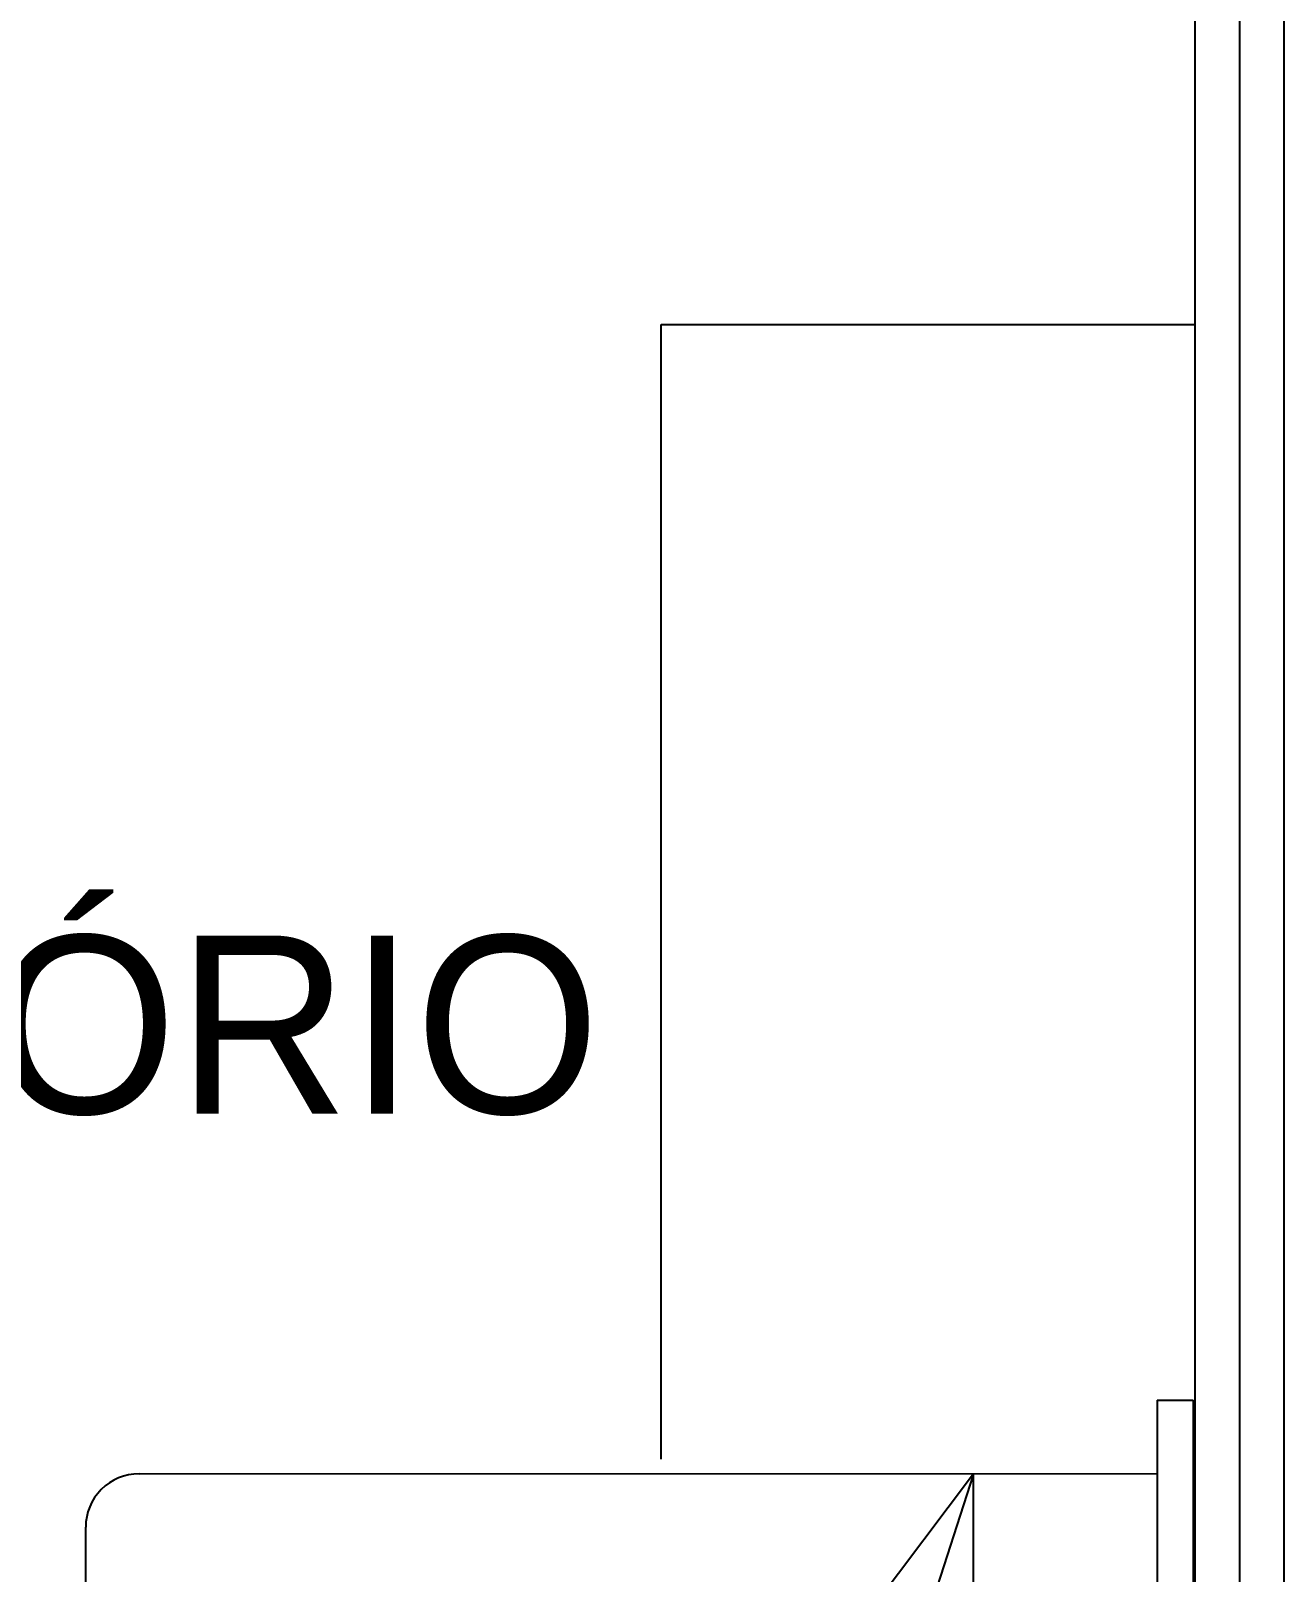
# Model space of a CAD drawing. Header units: millimetres. Extents: x 686.5 to 717.1, y 236.1 to 261.6.
# Drawn here: x 695.716 to 696.245, y 241.998 to 242.648 of the extents above; entities that cross this region are included whole.
import ezdxf

# ---------------------------------------------------------------- set-up
doc = ezdxf.new("R2010")
doc.units = ezdxf.units.MM
doc.linetypes.add('ACAD_ISO04W100', pattern=[30.5, 24, -3, 0.5, -3])
for name, color, linetype in [('3', 1, 'Continuous'), ('EJE', 4, 'ACAD_ISO04W100'), ('LETREROS', 31, 'Continuous'), ('MUE', 2, 'Continuous'), ('MURO1', 3, 'Continuous')]:
    doc.layers.add(name, color=color, linetype=linetype)

# ---------------------------------------------------------------- blocks, each defined once
blk = doc.blocks.new('CAMA1')
at = {"layer": '3', "color": 2}
for p, q in [((-0.7723, 0.6536), (-0.8328, 0.6536)), ((-0.8325, -0.6704), (-0.8328, 0.6536)), ((-0.772, -0.6703), (-0.7723, 0.6536)), ((0.9437, 0.5338), (-0.7723, 0.5335)), ((-0.4626, 0.5336), (-0.4624, -0.5464)), ((-0.4624, -0.5464), (-0.1132, 0.5336)), ((1.0337, 0.4438), (1.0339, -0.4562)), ((-0.4624, -0.5464), (0.1504, 0.2671)), ((-0.586, 0.2145), (-0.6541, 0.2145)), ((-0.6991, 0.1695), (-0.699, -0.175)), ((-0.5409, -0.1749), (-0.541, 0.1695)), ((-0.654, -0.22), (-0.5859, -0.2199)), ((0.9439, -0.5462), (-0.7721, -0.5465)), ((-0.772, -0.6703), (-0.8325, -0.6704))]:
    blk.add_line(p, q, dxfattribs=at)
for centre, radius, start, end in [((0.0974, 0.4784), 0.2178, 165.304, 284.0858), ((0.9437, 0.4438), 0.09, 0.0109, 90.0109), ((-0.6541, 0.1695), 0.045, 90.0109, 180.0109), ((-0.586, 0.1695), 0.045, 0.0109, 90.0109), ((-0.654, -0.175), 0.045, 180.0109, 270.0109), ((-0.5859, -0.1749), 0.045, 270.0109, 0.0109), ((0.9439, -0.4562), 0.09, 270.0109, 0.0109)]:
    blk.add_arc(centre, radius, start, end, dxfattribs=at)

msp = doc.modelspace()

# ---------------------------------------------------------------- linework, layer by layer
at = {"layer": 'EJE'}
msp.add_line((696.2258, 241.71756), (696.2258, 242.91756), dxfattribs=at)
at = {"layer": 'MUE'}
for p, q in [((695.98205, 242.04576), (695.98205, 242.52381)), ((695.98205, 242.52381), (696.20705, 242.52381))]:
    msp.add_line(p, q, dxfattribs=at)
at = {"layer": 'MURO1'}
for p, q in [((696.24455, 241.69881), (696.24455, 242.93631)), ((696.20705, 242.63631), (696.20705, 242.89881)), ((696.20705, 241.73631), (696.20705, 242.63631))]:
    msp.add_line(p, q, dxfattribs=at)

# ---------------------------------------------------------------- block references
at = {"layer": 'MUE', "xscale": 0.25, "yscale": 0.25, "zscale": 0.25, "rotation": 180}
msp.add_blockref('CAMA1', (695.99801, 241.90307), dxfattribs=at)

# ---------------------------------------------------------------- texts
at = {"layer": 'LETREROS', "color": 1}
msp.add_text('DORMITÓRIO', height=0.075, dxfattribs=at).set_placement((695.30447, 242.19139))

doc.saveas('drawing.dxf')
